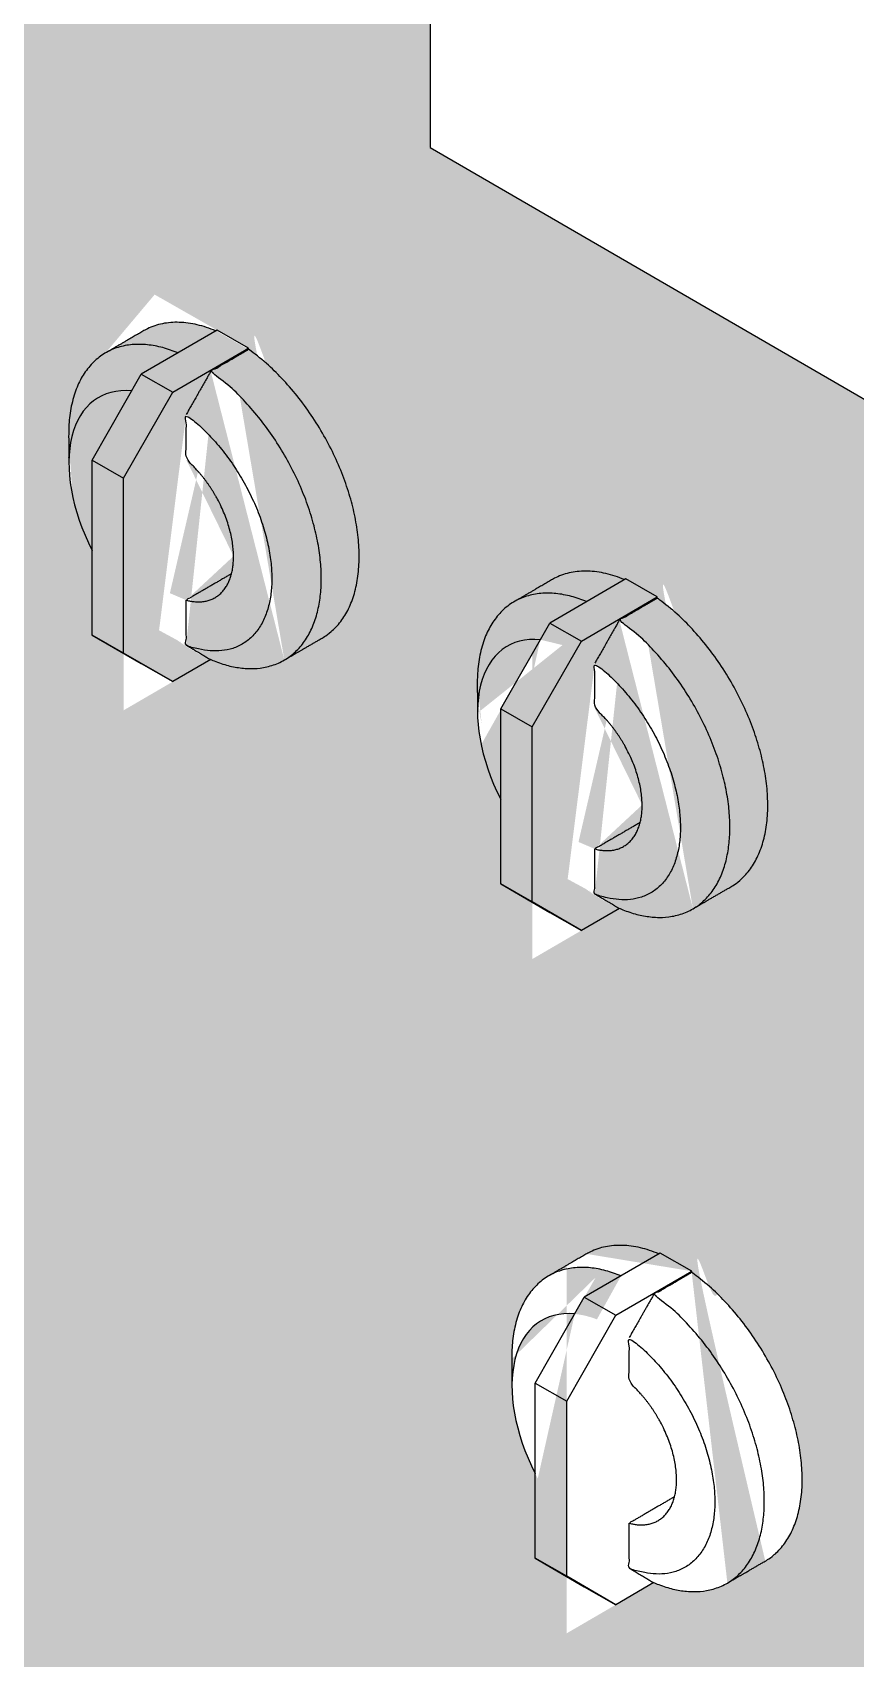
# Model space of a CAD drawing. Header units: metres. Extents: x 81 to 650, y -25 to 177.
# Drawn here: x 328.8856 to 328.9603, y 36.4824 to 36.6299 of the extents above; entities that cross this region are included whole.
import ezdxf

# ---------------------------------------------------------------- set-up
doc = ezdxf.new("R2010")
doc.units = ezdxf.units.M
doc.layers.add('EQUIPOS', color=7, linetype='Continuous', true_color=0xc7c7c7)

msp = doc.modelspace()

# ---------------------------------------------------------------- hatches: boundary and pattern name
at = {"true_color": 0x00b300, "transparency": 33554687}
h = msp.add_hatch(color=92, dxfattribs=at)
h.dxf.hatch_style = 1
edge = h.paths.add_edge_path()
edge.add_ellipse((328.9037932165788, 36.58893694924999), major_axis=(0.008110238944303322, -0.0139361827200756), ratio=0.5811277015034193, start_angle=0, end_angle=127.7784625444708)
edge.add_line((328.9052258984341, 36.60119954697297), (328.9017877459489, 36.59919869503658))
edge.add_ellipse((328.9003550640937, 36.58693609731362), major_axis=(0.00811023894430415, -0.01393618272007508), ratio=0.5811277015034195, start_angle=360.00000000047794, end_angle=487.7784625444777, ccw=False)
edge.add_line((328.9084653030378, 36.57299991459335), (328.9119034555234, 36.5750007665301))
edge = h.paths.add_edge_path()
edge.add_ellipse((328.9003550640937, 36.58693609731362), major_axis=(0.00811023894430415, -0.01393618272007508), ratio=0.5811277015034195, start_angle=360.000000000478, end_angle=487.7784625444777)
edge.add_spline(control_points=[(328.9017877459489, 36.59919869503657), (328.9005471792173, 36.5970234061889), (328.8995551794002, 36.59527886163701)], knot_values=[0, 0, 0, 0.7106064474476017, 0.7106064474476017, 0.7106064474476017], weights=[1, 1.006133306907652, 1], degree=2, periodic=0)
edge.add_ellipse((328.8981224975449, 36.58563684280941), major_axis=(0.006513735215109753, -0.0111928396649426), ratio=0.5811277015034195, start_angle=323.9129751335197, end_angle=486.0054615183508, ccw=False)
edge.add_spline(control_points=[(328.8995551794002, 36.57436204902759), (328.9005471792173, 36.57377210408323), (328.9017877459489, 36.57304072463629)], knot_values=[0, 0, 0, 0.7106064474476017, 0.7106064474476017, 0.7106064474476017], weights=[1, 1.006133306907652, 1], degree=2, periodic=0)
edge.add_ellipse((328.9003550640937, 36.58693609731362), major_axis=(0.00811023894430415, -0.01393618272007508), ratio=0.5811277015034195, start_angle=322.1399741073881, end_angle=360.000000000478)
edge = h.paths.add_edge_path(flags=17)
edge.add_ellipse((328.8981224975449, 36.58563684280941), major_axis=(0.006513735215109753, -0.0111928396649426), ratio=0.5811277015034195, start_angle=323.9129751335197, end_angle=486.0054615183508)
edge.add_line((328.8995551794002, 36.5952788616369), (328.8995551794002, 36.59120234663764))
edge.add_ellipse((328.8981224975449, 36.58563684280941), major_axis=(0.004055119472151648, -0.006968091360037769), ratio=0.5811277015034195, start_angle=390.56326948771203, end_angle=480.4817061399925, ccw=False)
edge.add_ellipse((328.8981224975449, 36.58563684280941), major_axis=(0.004055119472151648, -0.006968091360037769), ratio=0.5811277015034195, start_angle=329.43673051184777, end_angle=390.56326948771203, ccw=False)
edge.add_line((328.8995551794002, 36.57843856402678), (328.8995551794002, 36.57436204902753))
edge = h.paths.add_edge_path()
edge.add_ellipse((328.8981224975449, 36.58563684280941), major_axis=(0.004055119472151648, -0.006968091360037769), ratio=0.5811277015034195, start_angle=390.563269487712, end_angle=480.4817061399925)
edge.add_line((328.8995551794002, 36.59120234663764), (328.8995551794002, 36.59527886163701))
edge.add_spline(control_points=[(328.8995551794002, 36.59527886163701), (328.9005471792173, 36.5970234061889), (328.9017877459489, 36.59919869503657)], knot_values=[0, 0, 0, 0.7106064474476017, 0.7106064474476017, 0.7106064474476017], weights=[1, 1.006133306907652, 1], degree=2, periodic=0)
edge.add_line((328.9017877459489, 36.59919869503657), (328.905225898434, 36.60119954697294))
edge.add_line((328.905225898434, 36.60119954697294), (328.905225898434, 36.60130293976926))
edge.add_line((328.905225898434, 36.60130293976926), (328.8983495934638, 36.59730123589646))
edge.add_line((328.8983495934638, 36.59730123589646), (328.8938844603663, 36.58951281429113))
edge.add_line((328.8938844603663, 36.58951281429113), (328.8938844603663, 36.57363127628864))
edge.add_line((328.8938844603663, 36.57363127628864), (328.8983495934638, 36.57103987269992))
edge.add_line((328.8983495934638, 36.57103987269992), (328.9017877459489, 36.57304072463629))
edge.add_spline(control_points=[(328.9017877459489, 36.57304072463629), (328.9005471792173, 36.57377210408323), (328.8995551794002, 36.57436204902759)], knot_values=[0, 0, 0, 0.7106064474476017, 0.7106064474476017, 0.7106064474476017], weights=[1, 1.006133306907652, 1], degree=2, periodic=0)
edge.add_line((328.8995551794002, 36.57436204902759), (328.8995551794002, 36.5784385640268))
edge.add_line((328.8995551794002, 36.5784385640268), (328.9036732843805, 36.58083511809464))
h.paths.add_polyline_path([(328.8938844603663, 36.58951281429113), (328.8910190966558, 36.59114558924552), (328.8910190966558, 36.57526405124295), (328.8938844603663, 36.57363127628864)])
h.paths.add_polyline_path([(328.8983495934638, 36.59730123589646), (328.8954842297533, 36.59893401085085), (328.8910190966558, 36.59114558924552), (328.8938844603663, 36.58951281429113)])
h.paths.add_polyline_path([(328.905225898434, 36.60130293976926), (328.9023605347236, 36.60293571472358), (328.8954842297533, 36.59893401085085), (328.8983495934638, 36.59730123589646)])
edge = h.paths.add_edge_path()
edge.add_ellipse((328.9037932165788, 36.58893694924999), major_axis=(-0.008110238944304066, 0.01393618272007471), ratio=0.5811277015034193, start_angle=322.660407329425, end_angle=360.0000000000004)
edge.add_line((328.8956829776347, 36.60287313197015), (328.8922448251493, 36.60087228003368))
edge.add_ellipse((328.9003550640937, 36.58693609731362), major_axis=(-0.008110238944304148, 0.01393618272007509), ratio=0.5811277015034194, start_angle=322.66040732942656, end_angle=359.99999999959306, ccw=False)
edge.add_line((328.8988191517766, 36.60087478724657), (328.9022573042618, 36.60287563918294))
edge = h.paths.add_edge_path()
edge.add_ellipse((328.9003550640937, 36.58693609731362), major_axis=(-0.008110238944304148, 0.01393618272007509), ratio=0.5811277015034194, start_angle=322.6604073294265, end_angle=359.9999999995931)
edge.add_ellipse((328.9003550640937, 36.58693609731362), major_axis=(-0.008110238944304148, 0.01393618272007509), ratio=0.5811277015034194, start_angle=359.9999999995931, end_angle=405.5679083054734)
edge.add_line((328.888894256026, 36.59332678632031), (328.8889177540574, 36.59076952216857))
edge.add_ellipse((328.8981224975449, 36.58563684280941), major_axis=(-0.006513735215110415, 0.01119283966494219), ratio=0.5811277015034197, start_angle=337.33334888226767, end_angle=405.5679083046341, ccw=False)
edge.add_line((328.8946184875234, 36.59742391801802), (328.8954842297533, 36.59893401085085))
edge.add_line((328.8954842297533, 36.59893401085085), (328.8988191517766, 36.60087478724657))
edge = h.paths.add_edge_path()
edge.add_ellipse((328.8981224975449, 36.58563684280941), major_axis=(-0.006513735215110415, 0.01119283966494219), ratio=0.5811277015034197, start_angle=337.3333488822677, end_angle=405.5679083046341)
edge.add_ellipse((328.8981224975449, 36.58563684280941), major_axis=(-0.006513735215110415, 0.01119283966494219), ratio=0.5811277015034197, start_angle=405.5679083046341, end_angle=444.4553656310988)
edge.add_line((328.8910190966558, 36.58295070651693), (328.8910190966558, 36.59114558924552))
edge.add_line((328.8910190966558, 36.59114558924552), (328.8946184875234, 36.59742391801802))
edge = h.paths.add_edge_path(flags=17)
edge.add_ellipse((328.8981224975449, 36.58563684280941), major_axis=(0.004055119472151648, -0.006968091360037769), ratio=0.5811277015034195, start_angle=329.4367305118478, end_angle=390.563269487712)
edge.add_line((328.9036732843805, 36.58083511809464), (328.8995551794001, 36.57843856402678))
at = {"transparency": 33554687}
h = msp.add_hatch(color=1, dxfattribs=at)
h.dxf.hatch_style = 1
edge = h.paths.add_edge_path()
edge.add_ellipse((328.9408680630272, 36.56636061462408), major_axis=(0.008110238944303322, -0.0139361827200756), ratio=0.5811277015034193, start_angle=0, end_angle=127.7784625444708)
edge.add_line((328.9423007448824, 36.57862321234706), (328.9388625923972, 36.57662236041067))
edge.add_ellipse((328.937429910542, 36.56435976268771), major_axis=(0.00811023894430415, -0.01393618272007508), ratio=0.5811277015034195, start_angle=360.00000000047794, end_angle=487.7784625444777, ccw=False)
edge.add_line((328.9455401494861, 36.55042357996744), (328.9489783019717, 36.55242443190419))
edge = h.paths.add_edge_path()
edge.add_ellipse((328.937429910542, 36.56435976268771), major_axis=(0.00811023894430415, -0.01393618272007508), ratio=0.5811277015034195, start_angle=360.000000000478, end_angle=487.7784625444777)
edge.add_spline(control_points=[(328.9388625923972, 36.57662236041066), (328.9376220256656, 36.57444707156299), (328.9366300258485, 36.5727025270111)], knot_values=[0, 0, 0, 0.7106064474476017, 0.7106064474476017, 0.7106064474476017], weights=[1, 1.006133306907652, 1], degree=2, periodic=0)
edge.add_ellipse((328.9351973439932, 36.5630605081835), major_axis=(0.006513735215109753, -0.0111928396649426), ratio=0.5811277015034195, start_angle=323.9129751335197, end_angle=486.0054615183508, ccw=False)
edge.add_spline(control_points=[(328.9366300258485, 36.55178571440168), (328.9376220256656, 36.55119576945732), (328.9388625923972, 36.55046439001038)], knot_values=[0, 0, 0, 0.7106064474476017, 0.7106064474476017, 0.7106064474476017], weights=[1, 1.006133306907652, 1], degree=2, periodic=0)
edge.add_ellipse((328.937429910542, 36.56435976268771), major_axis=(0.00811023894430415, -0.01393618272007508), ratio=0.5811277015034195, start_angle=322.1399741073881, end_angle=360.000000000478)
edge = h.paths.add_edge_path(flags=17)
edge.add_ellipse((328.9351973439932, 36.5630605081835), major_axis=(0.006513735215109753, -0.0111928396649426), ratio=0.5811277015034195, start_angle=323.9129751335197, end_angle=486.0054615183508)
edge.add_line((328.9366300258485, 36.57270252701099), (328.9366300258485, 36.56862601201173))
edge.add_ellipse((328.9351973439932, 36.5630605081835), major_axis=(0.004055119472151648, -0.006968091360037769), ratio=0.5811277015034195, start_angle=390.56326948771203, end_angle=480.4817061399925, ccw=False)
edge.add_ellipse((328.9351973439932, 36.5630605081835), major_axis=(0.004055119472151648, -0.006968091360037769), ratio=0.5811277015034195, start_angle=329.43673051184777, end_angle=390.56326948771203, ccw=False)
edge.add_line((328.9366300258485, 36.55586222940087), (328.9366300258485, 36.55178571440162))
edge = h.paths.add_edge_path()
edge.add_ellipse((328.9351973439932, 36.5630605081835), major_axis=(0.004055119472151648, -0.006968091360037769), ratio=0.5811277015034195, start_angle=390.563269487712, end_angle=480.4817061399925)
edge.add_line((328.9366300258485, 36.56862601201173), (328.9366300258485, 36.5727025270111))
edge.add_spline(control_points=[(328.9366300258485, 36.5727025270111), (328.9376220256656, 36.57444707156299), (328.9388625923972, 36.57662236041066)], knot_values=[0, 0, 0, 0.7106064474476017, 0.7106064474476017, 0.7106064474476017], weights=[1, 1.006133306907652, 1], degree=2, periodic=0)
edge.add_line((328.9388625923972, 36.57662236041066), (328.9423007448823, 36.57862321234703))
edge.add_line((328.9423007448823, 36.57862321234703), (328.9423007448823, 36.57872660514335))
edge.add_line((328.9423007448823, 36.57872660514335), (328.9354244399121, 36.57472490127055))
edge.add_line((328.9354244399121, 36.57472490127055), (328.9309593068146, 36.56693647966522))
edge.add_line((328.9309593068146, 36.56693647966522), (328.9309593068146, 36.55105494166273))
edge.add_line((328.9309593068146, 36.55105494166273), (328.9354244399121, 36.54846353807401))
edge.add_line((328.9354244399121, 36.54846353807401), (328.9388625923972, 36.55046439001038))
edge.add_spline(control_points=[(328.9388625923972, 36.55046439001038), (328.9376220256656, 36.55119576945732), (328.9366300258485, 36.55178571440168)], knot_values=[0, 0, 0, 0.7106064474476017, 0.7106064474476017, 0.7106064474476017], weights=[1, 1.006133306907652, 1], degree=2, periodic=0)
edge.add_line((328.9366300258485, 36.55178571440168), (328.9366300258485, 36.55586222940089))
edge.add_line((328.9366300258485, 36.55586222940089), (328.9407481308288, 36.55825878346873))
h.paths.add_polyline_path([(328.9309593068146, 36.56693647966522), (328.9280939431041, 36.56856925461961), (328.9280939431041, 36.55268771661704), (328.9309593068146, 36.55105494166273)])
h.paths.add_polyline_path([(328.9354244399121, 36.57472490127055), (328.9325590762016, 36.57635767622494), (328.9280939431041, 36.56856925461961), (328.9309593068146, 36.56693647966522)])
h.paths.add_polyline_path([(328.9423007448823, 36.57872660514335), (328.9394353811719, 36.58035938009767), (328.9325590762016, 36.57635767622494), (328.9354244399121, 36.57472490127055)])
edge = h.paths.add_edge_path()
edge.add_ellipse((328.9408680630272, 36.56636061462408), major_axis=(-0.008110238944304066, 0.01393618272007471), ratio=0.5811277015034193, start_angle=322.660407329425, end_angle=360.0000000000004)
edge.add_line((328.9327578240831, 36.58029679734424), (328.9293196715976, 36.57829594540777))
edge.add_ellipse((328.937429910542, 36.56435976268771), major_axis=(-0.008110238944304148, 0.01393618272007509), ratio=0.5811277015034194, start_angle=322.66040732942656, end_angle=359.99999999959306, ccw=False)
edge.add_line((328.935893998225, 36.57829845262066), (328.9393321507101, 36.58029930455703))
edge = h.paths.add_edge_path()
edge.add_ellipse((328.937429910542, 36.56435976268771), major_axis=(-0.008110238944304148, 0.01393618272007509), ratio=0.5811277015034194, start_angle=322.6604073294265, end_angle=359.9999999995931)
edge.add_ellipse((328.937429910542, 36.56435976268771), major_axis=(-0.008110238944304148, 0.01393618272007509), ratio=0.5811277015034194, start_angle=359.9999999995931, end_angle=405.5679083054734)
edge.add_line((328.9259691024743, 36.5707504516944), (328.9259926005058, 36.56819318754266))
edge.add_ellipse((328.9351973439932, 36.5630605081835), major_axis=(-0.006513735215110415, 0.01119283966494219), ratio=0.5811277015034197, start_angle=337.33334888226767, end_angle=405.5679083046341, ccw=False)
edge.add_line((328.9316933339717, 36.57484758339211), (328.9325590762016, 36.57635767622494))
edge.add_line((328.9325590762016, 36.57635767622494), (328.935893998225, 36.57829845262066))
edge = h.paths.add_edge_path()
edge.add_ellipse((328.9351973439932, 36.5630605081835), major_axis=(-0.006513735215110415, 0.01119283966494219), ratio=0.5811277015034197, start_angle=337.3333488822677, end_angle=405.5679083046341)
edge.add_ellipse((328.9351973439932, 36.5630605081835), major_axis=(-0.006513735215110415, 0.01119283966494219), ratio=0.5811277015034197, start_angle=405.5679083046341, end_angle=444.4553656310988)
edge.add_line((328.9280939431041, 36.56037437189102), (328.9280939431041, 36.56856925461961))
edge.add_line((328.9280939431041, 36.56856925461961), (328.9316933339717, 36.57484758339211))
edge = h.paths.add_edge_path(flags=17)
edge.add_ellipse((328.9351973439932, 36.5630605081835), major_axis=(0.004055119472151648, -0.006968091360037769), ratio=0.5811277015034195, start_angle=329.4367305118478, end_angle=390.563269487712)
edge.add_line((328.9407481308288, 36.55825878346873), (328.9366300258484, 36.55586222940087))
at = {"layer": 'EQUIPOS', "transparency": 33554687}
h = msp.add_hatch(color=256, dxfattribs=at)
h.dxf.hatch_style = 1
h.paths.add_polyline_path([(328.7370555785359, 37.50262693715194), (328.7370555785359, 36.20119234135774), (329.2056110387433, 35.93136919703679), (329.2056110387432, 37.23280379283107)])
h.paths.add_polyline_path([(328.7558203600911, 37.46772837764835), (329.1762173872494, 37.22563783049991), (329.1762173872495, 36.78016016124246), (328.7558203600911, 37.02225070839092)], flags=16)
h.paths.add_polyline_path([(328.7551981347276, 37.00837880589518), (329.1755951618859, 36.76628825874673), (329.175595161886, 36.06766145241784), (328.7551981347276, 36.3097519995663)], flags=16)
h.paths.add_polyline_path([(328.7551379538838, 36.28640590512924), (329.173420959335, 36.04351076509875), (329.1734209593351, 35.97503377458379), (328.7551379538838, 36.21792891461429)], flags=16)
h = msp.add_hatch(color=256, dxfattribs=at)
h.dxf.hatch_style = 1
h.paths.add_polyline_path([(329.1755951618859, 36.76628825874673), (328.7551981347276, 37.00837880589518), (328.7551981347276, 36.3097519995663), (329.175595161886, 36.06766145241784)])
edge = h.paths.add_edge_path(flags=16)
edge.add_line((329.0103655802021, 36.5315006330007), (329.0122746359042, 36.53483055180737))
edge.add_spline(control_points=[(329.0046413487048, 36.52740350130119), (329.0045337995352, 36.53910795560962), (329.0145662444555, 36.53495150222938)], knot_values=[0, 0, 0, 1.447008866632429, 1.447008866632429, 1.447008866632429], weights=[1, 0.7494903477797863, 1], degree=2, periodic=0)
edge.add_ellipse((329.0138695902237, 36.51971355779221), major_axis=(-0.006513735215110415, 0.01119283966494219), ratio=0.5811277015034196, start_angle=337.33334888226767, end_angle=444.45536563109886, ccw=False)
edge = h.paths.add_edge_path(flags=16)
edge.add_spline(control_points=[(329.020972991113, 36.53527626195577), (329.0280634552372, 36.53020844645459), (329.0303818776536, 36.52111232955825), (329.0327003000701, 36.5120162126619), (329.0276505482019, 36.50907748151273)], knot_values=[1, 1, 1.000000000000457, 2.115077442268634, 2.115077442268634, 3.230154884537267, 3.230154884537267, 3.230154884537267], weights=[0.9999999999999378, 0.8485599407667667, 1, 0.8485599407667045, 1], degree=2, periodic=0)
edge.add_spline(control_points=[(329.024212395717, 36.50707662957646), (329.0214348498803, 36.50546022134841), (329.0175348386277, 36.50711743961909)], knot_values=[0.7106064474476022, 0.7106064474476022, 0.7106064474476022, 1.374090073121666, 1.374090073121666, 1.374090073121666], weights=[0.8758401146788398, 0.8852476502114346, 1], degree=2, periodic=0)
edge.add_line((329.0175348386277, 36.50711743961909), (329.0096315530451, 36.50251807867438))
edge.add_line((329.0096315530451, 36.50251807867438), (329.0096315530451, 36.53590318983849))
edge.add_spline(control_points=[(329.0079919178282, 36.53494899501647), (329.0097109940708, 36.53594942098466), (329.0114300703133, 36.53694984695286)], knot_values=[0.6516988334550824, 0.6516988334550824, 0.6516988334550824, 1.651698833455082, 1.651698833455082, 1.651698833455082], weights=[1, 1, 1], degree=2, periodic=0)
edge.add_spline(control_points=[(329.0209729911129, 36.53537965475207), (329.0209729911129, 36.5353279583539), (329.0209729911129, 36.53527626195577)], knot_values=[3.23015488453681, 3.23015488453681, 3.23015488453681, 4.23015488453681, 4.23015488453681, 4.230154884537267], weights=[1, 1, 1], degree=2, periodic=0)
edge = h.paths.add_edge_path(flags=0)
edge.add_spline(control_points=[(329.015302272079, 36.52527906162049), (329.0196003176448, 36.5215535209279), (329.0196003176447, 36.51644800788353), (329.0196003176448, 36.51134249483916), (329.015302272079, 36.5125152790096)], knot_values=[1, 1, 1, 2.318116071652858, 2.318116071652858, 3.636232143305715, 3.636232143305715, 3.636232143305715], weights=[1, 0.7905694150420827, 1, 0.7905694150420827, 1], degree=2, periodic=0)
edge.add_spline(control_points=[(329.015302272079, 36.5125152790096), (329.0173613245692, 36.51371355604355), (329.0194203770594, 36.5149118330775)], knot_values=[0, 0, 0, 1, 1, 1], weights=[1, 1, 1], degree=2, periodic=0)
h.paths.add_polyline_path([(329.0000449082229, 36.57406838787333), (328.921680951205, 36.61950867450773), (328.921680951205, 36.70996646600057), (329.0000449082228, 36.66452617936618)], flags=16)
edge = h.paths.add_edge_path(flags=16)
edge.add_line((328.9723853057335, 36.55317410819642), (328.9742943614356, 36.55650402700302))
edge.add_spline(control_points=[(328.9666610742361, 36.54907697649683), (328.9665535250665, 36.56078143080527), (328.9765859699868, 36.55662497742502)], knot_values=[0, 0, 0, 1.447008866632429, 1.447008866632429, 1.447008866632429], weights=[1, 0.7494903477797863, 1], degree=2, periodic=0)
edge.add_ellipse((328.975889315755, 36.54138703298786), major_axis=(-0.006513735215110415, 0.01119283966494219), ratio=0.5811277015034196, start_angle=337.33334888226767, end_angle=444.45536563109886, ccw=False)
edge = h.paths.add_edge_path(flags=16)
edge.add_spline(control_points=[(328.9829927166442, 36.55694973715139), (328.9900831807684, 36.5518819216502), (328.9924016031849, 36.54278580475389), (328.9947200256014, 36.53368968785754), (328.9896702737332, 36.53075095670838)], knot_values=[1, 1, 1.000000000003614, 2.115077442268634, 2.115077442268634, 3.230154884537267, 3.230154884537267, 3.230154884537267], weights=[0.9999999999995092, 0.8485599407671953, 1, 0.8485599407667045, 1], degree=2, periodic=0)
edge.add_spline(control_points=[(328.9862321212483, 36.52875010477212), (328.9834545754117, 36.52713369654406), (328.9795545641591, 36.52879091481473)], knot_values=[0.7106064474476019, 0.7106064474476019, 0.7106064474476019, 1.374090073120741, 1.374090073120741, 1.374090073120741], weights=[0.8758401146788659, 0.8852476502115945, 1], degree=2, periodic=0)
edge.add_line((328.9795545641591, 36.52879091481473), (328.9716512785764, 36.52419155387006))
edge.add_line((328.9716512785764, 36.52419155387006), (328.9716512785764, 36.55757666503413))
edge.add_spline(control_points=[(328.9700116433595, 36.55662247021211), (328.9717307196021, 36.5576228961803), (328.9734497958446, 36.5586233221485)], knot_values=[0.6516988334550824, 0.6516988334550824, 0.6516988334550824, 1.651698833455082, 1.651698833455082, 1.651698833455082], weights=[1, 1, 1], degree=2, periodic=0)
edge.add_spline(control_points=[(328.9829927166442, 36.55705312994771), (328.9829927166442, 36.55700143354954), (328.9829927166442, 36.55694973715141)], knot_values=[3.230154884533653, 3.230154884533653, 3.230154884533653, 4.230154884533653, 4.230154884533653, 4.230154884537267], weights=[1, 1, 1], degree=2, periodic=0)
edge = h.paths.add_edge_path(flags=0)
edge.add_spline(control_points=[(328.9773219976103, 36.54695253681614), (328.981620043176, 36.54322699612354), (328.981620043176, 36.53812148307918), (328.981620043176, 36.53301597003481), (328.9773219976104, 36.53418875420525)], knot_values=[1, 1, 1, 2.318116071652858, 2.318116071652858, 3.636232143305715, 3.636232143305715, 3.636232143305715], weights=[1, 0.7905694150420827, 1, 0.7905694150420827, 1], degree=2, periodic=0)
edge.add_spline(control_points=[(328.9773219976104, 36.53418875420525), (328.9793810501005, 36.5353870312392), (328.9814401025907, 36.53658530827315)], knot_values=[0, 0, 0, 1, 1, 1], weights=[1, 1, 1], degree=2, periodic=0)
h.paths.add_polyline_path([(329.0265398082548, 36.67505133951638), (328.904925842201, 36.74488504396501), (328.904925842201, 36.77482434029496), (329.0265398082547, 36.70499063584634)], flags=16)
edge = h.paths.add_edge_path(flags=16)
edge.add_line((328.9316933339717, 36.57484758339206), (328.9336023896738, 36.57817750219867))
edge.add_spline(control_points=[(328.9259691024743, 36.57075045169248), (328.9258615533047, 36.58245490600091), (328.935893998225, 36.57829845262066)], knot_values=[0, 0, 0, 1.447008866632429, 1.447008866632429, 1.447008866632429], weights=[1, 0.7494903477797863, 1], degree=2, periodic=0)
edge.add_ellipse((328.9351973439932, 36.5630605081835), major_axis=(-0.006513735215110415, 0.01119283966494219), ratio=0.5811277015034196, start_angle=337.33334888226767, end_angle=444.45536563109886, ccw=False)
edge = h.paths.add_edge_path(flags=16)
edge.add_spline(control_points=[(328.9423007448824, 36.57862321234703), (328.9493912090066, 36.57355539684585), (328.9517096314231, 36.56445927994953), (328.9540280538395, 36.55536316305318), (328.9489783019715, 36.55242443190402)], knot_values=[1, 1, 1.000000000002898, 2.115077442268634, 2.115077442268634, 3.230154884537267, 3.230154884537267, 3.230154884537267], weights=[0.9999999999996064, 0.8485599407670981, 1, 0.8485599407667045, 1], degree=2, periodic=0)
edge.add_spline(control_points=[(328.9455401494865, 36.55042357996771), (328.9427626036498, 36.54880717173972), (328.9388625923972, 36.55046439001037)], knot_values=[0.7106064474476022, 0.7106064474476022, 0.7106064474476022, 1.374090073113081, 1.374090073113081, 1.374090073113081], weights=[0.8758401146790833, 0.8852476502129194, 1], degree=2, periodic=0)
edge.add_line((328.9388625923972, 36.55046439001037), (328.9309593068145, 36.54586502906572))
edge.add_line((328.9309593068145, 36.54586502906572), (328.9309593068145, 36.57925014022977))
edge.add_spline(control_points=[(328.9293196715977, 36.57829594540775), (328.9310387478403, 36.57929637137594), (328.9327578240828, 36.58029679734414)], knot_values=[0.6516988334550824, 0.6516988334550824, 0.6516988334550824, 1.651698833455082, 1.651698833455082, 1.651698833455082], weights=[1, 1, 1], degree=2, periodic=0)
edge.add_spline(control_points=[(328.9423007448823, 36.57872660514335), (328.9423007448823, 36.57867490874519), (328.9423007448823, 36.57862321234705)], knot_values=[3.230154884534369, 3.230154884534369, 3.230154884534369, 4.230154884534369, 4.230154884534369, 4.230154884537267], weights=[1, 1, 1], degree=2, periodic=0)
edge = h.paths.add_edge_path(flags=0)
edge.add_spline(control_points=[(328.9366300258484, 36.56862601201179), (328.9409280714141, 36.56490047131919), (328.9409280714142, 36.55979495827483), (328.9409280714141, 36.55468944523046), (328.9366300258486, 36.55586222940089)], knot_values=[1, 1, 1, 2.318116071652858, 2.318116071652858, 3.636232143305715, 3.636232143305715, 3.636232143305715], weights=[1, 0.7905694150420827, 1, 0.7905694150420827, 1], degree=2, periodic=0)
edge.add_spline(control_points=[(328.9366300258486, 36.55586222940089), (328.9386890783387, 36.55706050643484), (328.9407481308289, 36.55825878346879)], knot_values=[0, 0, 0, 1, 1, 1], weights=[1, 1, 1], degree=2, periodic=0)
edge = h.paths.add_edge_path(flags=16)
edge.add_line((328.9348167860468, 36.51366363914789), (328.9367258417489, 36.51699355795451))
edge.add_spline(control_points=[(328.9290925545494, 36.50956650744831), (328.9289850053798, 36.52127096175675), (328.9390174503001, 36.5171145083765)], knot_values=[0, 0, 0, 1.447008866632429, 1.447008866632429, 1.447008866632429], weights=[1, 0.7494903477797863, 1], degree=2, periodic=0)
edge.add_ellipse((328.9383207960683, 36.50187656393933), major_axis=(-0.006513735215110415, 0.01119283966494219), ratio=0.5811277015034196, start_angle=337.33334888226767, end_angle=444.45536563109886, ccw=False)
edge = h.paths.add_edge_path(flags=16)
edge.add_spline(control_points=[(328.9454241969574, 36.51743926810288), (328.9525146610818, 36.5123714526017), (328.9548330834982, 36.50327533570537), (328.9571515059146, 36.49417921880902), (328.9521017540466, 36.49124048765986)], knot_values=[1, 1, 1.000000000002189, 2.115077442268634, 2.115077442268634, 3.230154884537267, 3.230154884537267, 3.230154884537267], weights=[0.9999999999997027, 0.8485599407670018, 1, 0.8485599407667045, 1], degree=2, periodic=0)
edge.add_spline(control_points=[(328.9486636015616, 36.48923963572355), (328.9458860557249, 36.48762322749555), (328.9419860444723, 36.48928044576621)], knot_values=[0.7106064474476019, 0.7106064474476019, 0.7106064474476019, 1.374090073113028, 1.374090073113028, 1.374090073113028], weights=[0.8758401146790847, 0.8852476502129285, 1], degree=2, periodic=0)
edge.add_line((328.9419860444723, 36.48928044576621), (328.9340827588896, 36.48468108482155))
edge.add_line((328.9340827588896, 36.48468108482155), (328.9340827588896, 36.5180661959856))
edge.add_spline(control_points=[(328.9324431236728, 36.51711200116359), (328.9341621999154, 36.51811242713178), (328.9358812761579, 36.51911285309998)], knot_values=[0.6516988334550824, 0.6516988334550824, 0.6516988334550824, 1.651698833455082, 1.651698833455082, 1.651698833455082], weights=[1, 1, 1], degree=2, periodic=0)
edge.add_spline(control_points=[(328.9454241969574, 36.51754266089919), (328.9454241969574, 36.51749096450102), (328.9454241969574, 36.51743926810288)], knot_values=[3.230154884535079, 3.230154884535079, 3.230154884535079, 4.230154884535079, 4.230154884535079, 4.230154884537267], weights=[1, 1, 1], degree=2, periodic=0)
edge = h.paths.add_edge_path(flags=0)
edge.add_spline(control_points=[(328.9397534779235, 36.50744206776762), (328.9440515234892, 36.50371652707502), (328.9440515234893, 36.49861101403066), (328.9440515234892, 36.49350550098629), (328.9397534779237, 36.49467828515673)], knot_values=[1, 1, 1, 2.318116071652858, 2.318116071652858, 3.636232143305715, 3.636232143305715, 3.636232143305715], weights=[1, 0.7905694150420827, 1, 0.7905694150420827, 1], degree=2, periodic=0)
edge.add_spline(control_points=[(328.9397534779237, 36.49467828515673), (328.9418125304138, 36.49587656219068), (328.943871582904, 36.49707483922463)], knot_values=[0, 0, 0, 1, 1, 1], weights=[1, 1, 1], degree=2, periodic=0)
edge = h.paths.add_edge_path(flags=16)
edge.add_spline(control_points=[(328.9052258984341, 36.60119954697296), (328.9123163625583, 36.59613173147181), (328.9146347849748, 36.58703561457546), (328.9169532073912, 36.5779394976791), (328.9119034555231, 36.57500076652993)], knot_values=[1, 1, 1.000000000000861, 2.115077442268634, 2.115077442268634, 3.230154884537267, 3.230154884537267, 3.230154884537267], weights=[0.9999999999998831, 0.8485599407668214, 1, 0.8485599407667045, 1], degree=2, periodic=0)
edge.add_spline(control_points=[(328.9084653030381, 36.57299991459362), (328.9056877572015, 36.57138350636564), (328.9017877459489, 36.57304072463629)], knot_values=[0.7106064474476022, 0.7106064474476022, 0.7106064474476022, 1.374090073111188, 1.374090073111188, 1.374090073111188], weights=[0.8758401146791368, 0.8852476502132467, 1], degree=2, periodic=0)
edge.add_line((328.9017877459489, 36.57304072463629), (328.8938844603663, 36.56844136369165))
edge.add_line((328.8938844603663, 36.56844136369165), (328.8938844603663, 36.57360109660302))
edge.add_line((328.8938844603663, 36.57360109660302), (328.8910190966558, 36.57526405124295))
edge.add_line((328.8910190966558, 36.57526405124295), (328.8910190966558, 36.5829507065169))
edge.add_ellipse((328.8981224975449, 36.58563684280941), major_axis=(-0.006513735215110415, 0.01119283966494219), ratio=0.5811277015034196, start_angle=405.56790827844816, end_angle=444.45536563109886, ccw=False)
edge.add_ellipse((328.8981224975449, 36.58563684280941), major_axis=(-0.006513735215110415, 0.01119283966494219), ratio=0.5811277015034196, start_angle=337.33334888226767, end_angle=405.56790827844816, ccw=False)
edge.add_spline(control_points=[(328.8888942560259, 36.59332678631839), (328.8888431129008, 36.59889263469545), (328.8922448251494, 36.60087228003373)], knot_values=[0.6548292671976501, 0.6548292671976501, 0.6548292671976501, 1.447008866632429, 1.447008866632429, 1.447008866632429], weights=[1, 0.8628559641018669, 0.8758736997421379], degree=2, periodic=0)
edge.add_line((328.8966958532131, 36.60616362958158), (328.905225898434, 36.60130293976926))
edge.add_spline(control_points=[(328.905225898434, 36.60130293976926), (328.905225898434, 36.6012512433711), (328.9052258984341, 36.60119954697297)], knot_values=[3.230154884536406, 3.230154884536406, 3.230154884536406, 4.230154884536406, 4.230154884536406, 4.230154884537267], weights=[1, 1, 1], degree=2, periodic=0)
edge = h.paths.add_edge_path(flags=0)
edge.add_spline(control_points=[(328.8995551794001, 36.5912023466377), (328.903853224966, 36.5874768059451), (328.9038532249659, 36.58237129290074), (328.903853224966, 36.57726577985637), (328.8995551794002, 36.5784385640268)], knot_values=[1, 1, 1, 2.318116071652858, 2.318116071652858, 3.636232143305715, 3.636232143305715, 3.636232143305715], weights=[1, 0.7905694150420827, 1, 0.7905694150420827, 1], degree=2, periodic=0)
edge.add_spline(control_points=[(328.8995551794002, 36.5784385640268), (328.9016142318904, 36.57963684106075), (328.9036732843806, 36.5808351180947)], knot_values=[0, 0, 0, 1, 1, 1], weights=[1, 1, 1], degree=2, periodic=0)
edge = h.paths.add_edge_path(flags=16)
edge.add_line((328.8263963917846, 36.57215246270012), (328.8263963917846, 36.45711613429029))
edge.add_line((328.8263963917846, 36.45711613429029), (328.8217312813823, 36.45999484870359))
edge.add_line((328.8217312813823, 36.45999484870359), (328.8041981457046, 36.44917837308846))
edge.add_ellipse((328.8101226338524, 36.46721282691522), major_axis=(0.007786846462442474, 0.01546851260900597), ratio=0.5565906489776464, start_angle=132.127279993567, end_angle=177.2362513862288)
edge.add_line((328.801929707227, 36.45197128671347), (328.7752996440403, 36.46840398392939))
edge.add_line((328.7752996440403, 36.46840398392939), (328.7752996440403, 36.56907679803718))
edge.add_ellipse((328.7869082915701, 36.56781502074964), major_axis=(0.00778684646244701, 0.01546851260901223), ratio=0.5565906489771557, start_angle=42.127279993417574, end_angle=132.1272799935465, ccw=False)
edge.add_line((328.7951076924828, 36.5914598792205), (328.8263963917846, 36.57215246270012))
h.paths.add_polyline_path([(328.8217312813823, 36.47452813997376), (328.8157581201602, 36.47084319998977), (328.8217312813823, 36.46715732252506)], flags=0)

# ---------------------------------------------------------------- linework, layer by layer
for p, q in [((328.8910190966558, 36.59114558924552), (328.8938844603663, 36.58951281429113)), ((328.928093943104, 36.56856925461961), (328.9309593068145, 36.56693647966522)), ((328.9312173951791, 36.50738531037545), (328.9340827588896, 36.50575253542106))]:
    msp.add_line(p, q)
for points in [[(329.0000449082228, 36.66452617936618), (328.921680951205, 36.70996646600057), (328.921680951205, 36.61950867450773), (329.0000449082229, 36.57406838787333)], [(328.8983495934638, 36.59730123589646), (328.905225898434, 36.60130293976926), (328.9023605347236, 36.60293571472358), (328.8954842297533, 36.59893401085085)], [(328.9354244399121, 36.57472490127054), (328.9423007448823, 36.57872660514335), (328.9394353811719, 36.58035938009766), (328.9325590762016, 36.57635767622493)], [(328.9385478919872, 36.51354095702638), (328.9454241969574, 36.51754266089919), (328.942558833247, 36.51917543585349), (328.9356825282767, 36.51517373198077)]]:
    msp.add_lwpolyline(points, close=True)
for points in [[(328.8938844603663, 36.57363127628864), (328.8910190966558, 36.57526405124295), (328.8910190966558, 36.59114558924552), (328.8954842297533, 36.59893401085085)], [(328.9017877459489, 36.57304072463629), (328.8983495934638, 36.57103987269992), (328.8938844603663, 36.57363127628864), (328.8938844603663, 36.58951281429113), (328.8983495934638, 36.59730123589646)], [(328.9309593068145, 36.55105494166273), (328.928093943104, 36.55268771661704), (328.928093943104, 36.56856925461961), (328.9325590762016, 36.57635767622493)], [(328.8910190966558, 36.57526405124295), (328.8954842297533, 36.57267264765423), (328.8983495934638, 36.57103987269992)], [(328.9388625923972, 36.55046439001037), (328.9354244399121, 36.54846353807401), (328.9309593068145, 36.55105494166273), (328.9309593068145, 36.56693647966522), (328.9354244399121, 36.57472490127054)], [(328.928093943104, 36.55268771661704), (328.9325590762016, 36.55009631302831), (328.9354244399121, 36.54846353807401)], [(328.9340827588896, 36.48987099741857), (328.9312173951791, 36.49150377237287), (328.9312173951791, 36.50738531037545), (328.9356825282767, 36.51517373198077)], [(328.9419860444723, 36.48928044576621), (328.9385478919872, 36.48727959382985), (328.9340827588896, 36.48987099741857), (328.9340827588896, 36.50575253542106), (328.9385478919872, 36.51354095702638)], [(328.9312173951791, 36.49150377237287), (328.9356825282767, 36.48891236878415), (328.9385478919872, 36.48727959382985)]]:
    msp.add_lwpolyline(points)
for centre in [(328.8981224975449, 36.58563684280941), (328.9351973439932, 36.5630605081835), (328.9383207960683, 36.50187656393933)]:
    msp.add_ellipse(centre, major_axis=(-0.006513735215110415, 0.01119283966494219), ratio=0.5811277015034196, start_param=5.887577614774305, end_param=7.75720950841792)
for points, weights, knots in [([(328.9022573042618, 36.60287563918295), (328.8984194794306, 36.60446565439053), (328.8956829776345, 36.60287313197006), (328.8939639013919, 36.60187270600186), (328.8922448251493, 36.60087228003368)], [1, 0.9473791583543355, 1, 1, 1], [0, 0, 0, 0.6516988334550824, 0.6516988334550824, 1.651698833455082, 1.651698833455082, 1.651698833455082]), ([(328.8988191517766, 36.60087478724657), (328.8887867068563, 36.60503124062682), (328.8888942560259, 36.59332678631839), (328.8889060050417, 36.592048154243), (328.8889177540574, 36.59076952216764)], [1, 0.7494903477797863, 1, 1, 1], [0, 0, 0, 1.447008866632429, 1.447008866632429, 2.447008866632429, 2.447008866632429, 2.447008866632429]), ([(328.8995551794002, 36.57436204902759), (328.9005471792173, 36.57377210408323), (328.9017877459489, 36.57304072463629), (328.9118165189357, 36.56877923287391), (328.9118165189357, 36.58040499749627), (328.9118165189357, 36.59203076211863), (328.9017877459489, 36.5991986950366), (328.9035068221915, 36.60019912100476), (328.9052258984341, 36.60119954697294)], [1, 1.006133306907652, 1, 0.7499999999999821, 1, 0.7499999999999821, 1, 1, 1], [0, 0, 0, 0.7106064474476019, 0.7106064474476019, 2.156074943074487, 2.156074943074487, 3.601543438701373, 3.601543438701373, 4.601543438701373, 4.601543438701373, 4.601543438701373]), ([(328.9084653030379, 36.57299991459349), (328.9101843792805, 36.57400034056171), (328.9119034555231, 36.57500076652993), (328.9169532073912, 36.5779394976791), (328.9146347849748, 36.58703561457546), (328.9123163625583, 36.59613173147181), (328.9052258984341, 36.60119954697297), (328.905225898434, 36.6012512433711), (328.905225898434, 36.60130293976926)], [1, 1, 1, 0.8485599407667045, 1, 0.8485599407667045, 1, 1, 1], [0, 0, 0, 1, 1, 2.115077442268634, 2.115077442268634, 3.230154884537267, 3.230154884537267, 4.230154884537267, 4.230154884537267, 4.230154884537267]), ([(328.9036732843806, 36.5808351180947), (328.9016142318904, 36.57963684106075), (328.8995551794002, 36.5784385640268), (328.903853224966, 36.57726577985637), (328.9038532249659, 36.58237129290074), (328.903853224966, 36.5874768059451), (328.8995551794001, 36.5912023466377), (328.8995551794002, 36.59324060413736), (328.8995551794002, 36.59527886163701), (328.9073277604888, 36.58944129663944), (328.9073277604888, 36.5803913925624), (328.9073277604888, 36.57134148848538), (328.8995551794001, 36.57436204902753), (328.8995551794002, 36.5764003065272), (328.8995551794002, 36.5784385640268)], [1, 1, 1, 0.7905694150420827, 1, 0.7905694150420827, 1, 1, 1, 0.7601438202413093, 1, 0.7601438202413093, 1, 1, 1], [0, 0, 0, 1, 1, 2.318116071652858, 2.318116071652858, 3.636232143305715, 3.636232143305715, 4.636232143305715, 4.636232143305715, 6.050755933385407, 6.050755933385407, 7.465279723465098, 7.465279723465098, 8.465279723465098, 8.465279723465098, 8.465279723465098]), ([(328.93933215071, 36.58029930455702), (328.9354943258788, 36.58188931976461), (328.9327578240828, 36.58029679734414), (328.9310387478403, 36.57929637137594), (328.9293196715977, 36.57829594540775)], [1, 0.9473791583543355, 1, 1, 1], [0, 0, 0, 0.6516988334550824, 0.6516988334550824, 1.651698833455082, 1.651698833455082, 1.651698833455082]), ([(328.935893998225, 36.57829845262066), (328.9258615533047, 36.58245490600091), (328.9259691024743, 36.57075045169248), (328.92598085149, 36.56947181961709), (328.9259926005058, 36.56819318754173)], [1, 0.7494903477797863, 1, 1, 1], [0, 0, 0, 1.447008866632429, 1.447008866632429, 2.447008866632429, 2.447008866632429, 2.447008866632429]), ([(328.9366300258485, 36.55178571440167), (328.9376220256656, 36.55119576945732), (328.9388625923972, 36.55046439001037), (328.948891365384, 36.546202898248), (328.948891365384, 36.55782866287036), (328.948891365384, 36.56945442749272), (328.9388625923973, 36.57662236041069), (328.9405816686398, 36.57762278637884), (328.9423007448823, 36.57862321234702)], [1, 1.006133306907652, 1, 0.7499999999999821, 1, 0.7499999999999821, 1, 1, 1], [0, 0, 0, 0.7106064474476019, 0.7106064474476019, 2.156074943074487, 2.156074943074487, 3.601543438701373, 3.601543438701373, 4.601543438701373, 4.601543438701373, 4.601543438701373]), ([(328.9455401494863, 36.55042357996758), (328.9472592257289, 36.5514240059358), (328.9489783019715, 36.55242443190402), (328.9540280538395, 36.55536316305318), (328.9517096314231, 36.56445927994953), (328.9493912090066, 36.57355539684588), (328.9423007448823, 36.57862321234705), (328.9423007448823, 36.57867490874519), (328.9423007448823, 36.57872660514335)], [1, 1, 1, 0.8485599407667045, 1, 0.8485599407667045, 1, 1, 1], [0, 0, 0, 1, 1, 2.115077442268634, 2.115077442268634, 3.230154884537267, 3.230154884537267, 4.230154884537267, 4.230154884537267, 4.230154884537267]), ([(328.9407481308289, 36.55825878346879), (328.9386890783387, 36.55706050643484), (328.9366300258486, 36.55586222940089), (328.9409280714141, 36.55468944523046), (328.9409280714142, 36.55979495827483), (328.9409280714141, 36.56490047131919), (328.9366300258484, 36.56862601201179), (328.9366300258485, 36.57066426951145), (328.9366300258485, 36.5727025270111), (328.9444026069373, 36.56686496201353), (328.9444026069372, 36.55781505793649), (328.9444026069373, 36.54876515385947), (328.9366300258484, 36.55178571440162), (328.9366300258485, 36.55382397190129), (328.9366300258485, 36.55586222940089)], [1, 1, 1, 0.7905694150420827, 1, 0.7905694150420827, 1, 1, 1, 0.7601438202413093, 1, 0.7601438202413093, 1, 1, 1], [0, 0, 0, 1, 1, 2.318116071652858, 2.318116071652858, 3.636232143305715, 3.636232143305715, 4.636232143305715, 4.636232143305715, 6.050755933385407, 6.050755933385407, 7.465279723465098, 7.465279723465098, 8.465279723465098, 8.465279723465098, 8.465279723465098]), ([(328.9424556027851, 36.51911536031286), (328.9386177779539, 36.52070537552044), (328.9358812761579, 36.51911285309998), (328.9341621999154, 36.51811242713178), (328.9324431236728, 36.51711200116359)], [1, 0.9473791583543355, 1, 1, 1], [0, 0, 0, 0.6516988334550824, 0.6516988334550824, 1.651698833455082, 1.651698833455082, 1.651698833455082]), ([(328.9390174503001, 36.5171145083765), (328.9289850053798, 36.52127096175675), (328.9290925545494, 36.50956650744831), (328.9291043035651, 36.50828787537292), (328.9291160525809, 36.50700924329757)], [1, 0.7494903477797863, 1, 1, 1], [0, 0, 0, 1.447008866632429, 1.447008866632429, 2.447008866632429, 2.447008866632429, 2.447008866632429]), ([(328.9397534779236, 36.49060177015751), (328.9407454777407, 36.49001182521315), (328.9419860444723, 36.48928044576621), (328.9520148174591, 36.48501895400384), (328.9520148174591, 36.49664471862619), (328.9520148174591, 36.50827048324855), (328.9419860444724, 36.51543841616652), (328.9437051207149, 36.51643884213468), (328.9454241969574, 36.51743926810286)], [1, 1.006133306907652, 1, 0.7499999999999821, 1, 0.7499999999999821, 1, 1, 1], [0, 0, 0, 0.7106064474476019, 0.7106064474476019, 2.156074943074487, 2.156074943074487, 3.601543438701373, 3.601543438701373, 4.601543438701373, 4.601543438701373, 4.601543438701373]), ([(328.9486636015614, 36.48923963572341), (328.950382677804, 36.49024006169164), (328.9521017540466, 36.49124048765986), (328.9571515059146, 36.49417921880902), (328.9548330834982, 36.50327533570537), (328.9525146610817, 36.51237145260172), (328.9454241969574, 36.51743926810288), (328.9454241969574, 36.51749096450102), (328.9454241969574, 36.51754266089919)], [1, 1, 1, 0.8485599407667045, 1, 0.8485599407667045, 1, 1, 1], [0, 0, 0, 1, 1, 2.115077442268634, 2.115077442268634, 3.230154884537267, 3.230154884537267, 4.230154884537267, 4.230154884537267, 4.230154884537267]), ([(328.943871582904, 36.49707483922463), (328.9418125304138, 36.49587656219068), (328.9397534779237, 36.49467828515673), (328.9440515234892, 36.49350550098629), (328.9440515234893, 36.49861101403066), (328.9440515234892, 36.50371652707502), (328.9397534779235, 36.50744206776762), (328.9397534779236, 36.50948032526728), (328.9397534779236, 36.51151858276693), (328.9475260590123, 36.50568101776935), (328.9475260590123, 36.49663111369232), (328.9475260590123, 36.4875812096153), (328.9397534779235, 36.49060177015745), (328.9397534779236, 36.49264002765712), (328.9397534779236, 36.49467828515673)], [1, 1, 1, 0.7905694150420827, 1, 0.7905694150420827, 1, 1, 1, 0.7601438202413093, 1, 0.7601438202413093, 1, 1, 1], [0, 0, 0, 1, 1, 2.318116071652858, 2.318116071652858, 3.636232143305715, 3.636232143305715, 4.636232143305715, 4.636232143305715, 6.050755933385407, 6.050755933385407, 7.465279723465098, 7.465279723465098, 8.465279723465098, 8.465279723465098, 8.465279723465098])]:
    msp.add_rational_spline(points, weights, degree=2, knots=knots)
for points in [[(328.9017877459489, 36.59919869503657), (328.9005471792173, 36.5970234061889), (328.8995551794002, 36.59527886163701)], [(328.9388625923972, 36.57662236041066), (328.9376220256656, 36.57444707156298), (328.9366300258485, 36.5727025270111)], [(328.9419860444723, 36.5154384161665), (328.9407454777407, 36.51326312731882), (328.9397534779236, 36.51151858276693)]]:
    msp.add_rational_spline(points, [1, 1.006133306907652, 1], degree=2)

doc.saveas('drawing.dxf')
